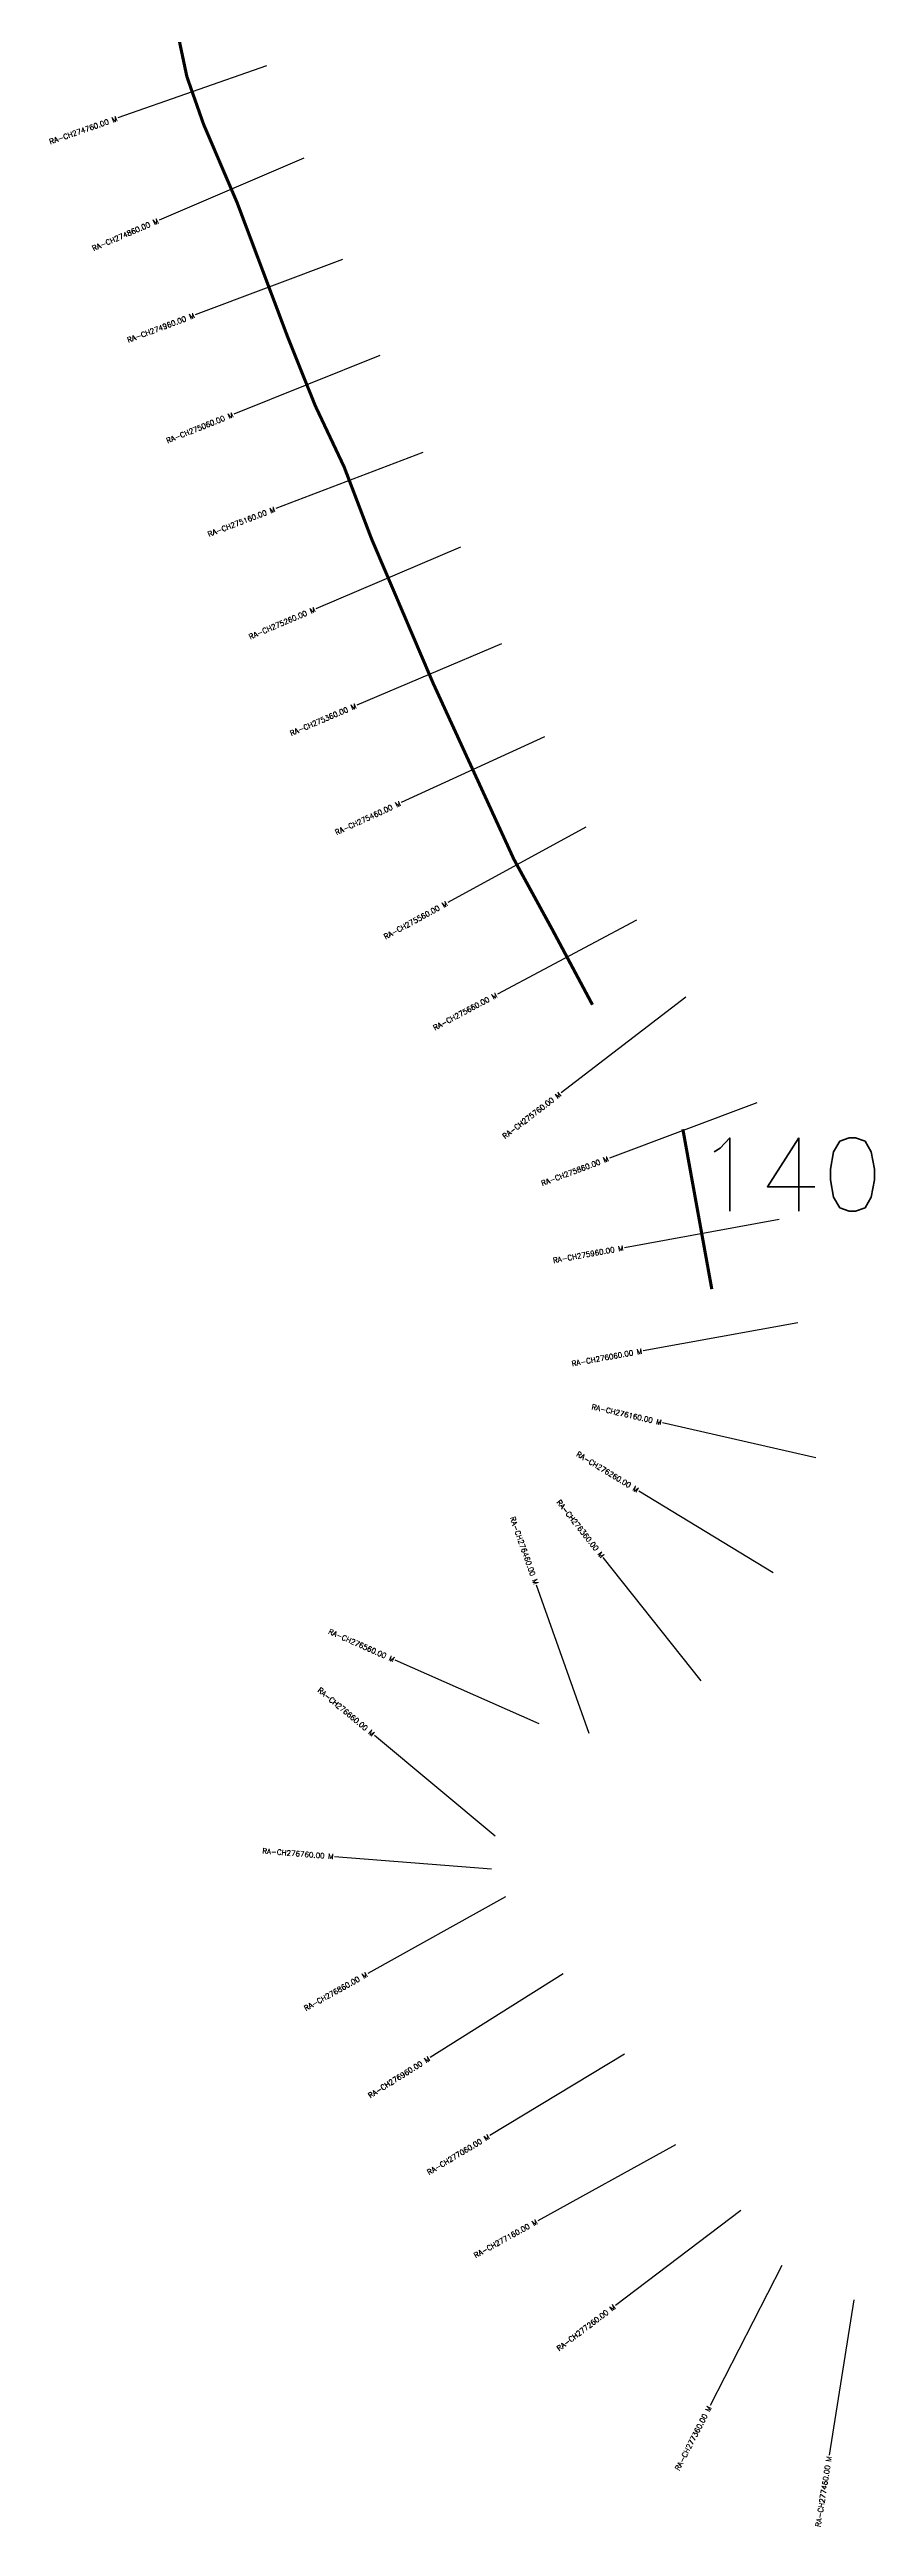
# Model space of a CAD drawing. Header units: metres. Extents: x 281582 to 287357, y 2025748 to 2031196.
# Drawn here: x 283620 to 284407, y 2025748 to 2028110 of the extents above; entities that cross this region are included whole.
import ezdxf
from ezdxf.enums import TextEntityAlignment as Align

# ---------------------------------------------------------------- set-up
doc = ezdxf.new("R2010")
doc.units = ezdxf.units.M
for name, color, linetype in [('CS', 134, 'Continuous'), ('CSMark', 6, 'Continuous'), ('NATURALLY PROTECTED', 3, 'Continuous')]:
    doc.layers.add(name, color=color, linetype=linetype)
doc.styles.get("Standard").update_dxf_attribs({"font": 'simplex.shx'})

msp = doc.modelspace()

# ---------------------------------------------------------------- linework, layer by layer
at = {"layer": 'CS'}
for p, q in [((283826.9, 2028094.3), (283685.3, 2028044.7)), ((283862.4, 2028006.3), (283724.5, 2027947.2)), ((283899.4, 2027909.8), (283759, 2027857)), ((283935, 2027818.1), (283795.8, 2027762.3)), ((283976, 2027725.5), (283835.9, 2027672.1)), ((284012, 2027635.3), (283874, 2027576.6)), ((284051.2, 2027543.3), (283913.2, 2027484.6)), ((284091.9, 2027454.3), (283955.5, 2027391.7)), ((284131.6, 2027368.2), (284000, 2027296.3)), ((284179.7, 2027279.7), (284047.3, 2027209.1)), ((284226.8, 2027206.2), (284107.8, 2027114.8)), ((284294.4, 2027105.4), (284154, 2027052.7)), ((284315.8, 2026994), (284168.2, 2026967.2)), ((284333.7, 2026895.6), (284186.1, 2026868.8)), ((284350.8, 2026766.7), (284204.5, 2026800.2)), ((284310.2, 2026657), (284182.1, 2026735.1)), ((284241.3, 2026554.1), (284148.1, 2026671.6)), ((284134.6, 2026504), (284084.4, 2026645.3)), ((284086.9, 2026513.1), (283949.6, 2026573.7)), ((284045.1, 2026405.9), (283929.9, 2026502)), ((284041.4, 2026374.4), (283891.9, 2026386.4)), ((284054.7, 2026348.1), (283923.7, 2026275)), ((284110, 2026274.8), (283983.1, 2026194.8)), ((284168.4, 2026198), (284040, 2026120.5)), ((284217.1, 2026111.5), (284085.8, 2026039)), ((284279.3, 2026049), (284159.7, 2025958.4)), ((284318.5, 2025996.4), (284250, 2025863)), ((284387.1, 2025963.6), (284363.6, 2025815.5))]:
    msp.add_line(p, q, dxfattribs=at)
at = {"layer": 'NATURALLY PROTECTED', "const_width": 3, "flags": 128}
for points in [[(283737.8, 2028146.4), (283751, 2028084.1), (283766.9, 2028038.7), (283799, 2027963.7), (283847.2, 2027835.6), (283873.4, 2027770.3), (283901, 2027711.8), (283927.1, 2027643.3), (283985.6, 2027506.1), (284062.8, 2027337.8), (284100, 2027269.7), (284137.8, 2027198.9)], [(284224, 2027080.2), (284251.6, 2026927.7)]]:
    msp.add_lwpolyline(points, dxfattribs=at)

# ---------------------------------------------------------------- texts
at = {"insert": (284235.7, 2027072), "char_height": 70, "attachment_point": 1}
msp.add_mtext_dynamic_manual_height_columns('140', width=95.172, gutter_width=1, heights=[0], dxfattribs=at)
at = {"layer": 'CSMark'}
for s, rotation, p in [('RA-CH274760.00 M', 19.3079, (283684.4, 2028044.3)), ('RA-CH274860.00 M', 23.2085, (283723.6, 2027946.8)), ('RA-CH274960.00 M', 20.6174, (283758.1, 2027856.6)), ('RA-CH275060.00 M', 21.8534, (283794.9, 2027761.9)), ('RA-CH275160.00 M', 20.8784, (283834.9, 2027671.7)), ('RA-CH275260.00 M', 23.0655, (283873.1, 2027576.2)), ('RA-CH275360.00 M', 23.0655, (283912.3, 2027484.2)), ('RA-CH275460.00 M', 24.6522, (283954.6, 2027391.3)), ('RA-CH275560.00 M', 28.6472, (283999.1, 2027295.9)), ('RA-CH275660.00 M', 28.1009, (284046.5, 2027208.6)), ('RA-CH275760.00 M', 37.536, (284107, 2027114.2)), ('RA-CH275860.00 M', 20.5789, (284153, 2027052.3)), ('RA-CH275960.00 M', 10.2895, (284167.3, 2026967.1)), ('RA-CH276060.00 M', 10.2895, (284185.1, 2026868.7)), ('RA-CH276160.00 M', 347.1107, (284203.6, 2026800.4)), ('RA-CH276260.00 M', 328.6428, (284181.2, 2026735.6)), ('RA-CH276360.00 M', 308.384, (284147.5, 2026672.4)), ('RA-CH276460.00 M', 289.5481, (284084.1, 2026646.3)), ('RA-CH276560.00 M', 336.1881, (283948.7, 2026574.1)), ('RA-CH276660.00 M', 320.1769, (283929.1, 2026502.6)), ('RA-CH276760.00 M', 355.4023, (283890.9, 2026386.5)), ('RA-CH276860.00 M', 29.1839, (283922.8, 2026274.5)), ('RA-CH276960.00 M', 32.2411, (283982.2, 2026194.3)), ('RA-CH277060.00 M', 31.0986, (284039.1, 2026120)), ('RA-CH277160.00 M', 28.8886, (284084.9, 2026038.6)), ('RA-CH277260.00 M', 37.1513, (284158.9, 2025957.8)), ('RA-CH277360.00 M', 62.8099, (284249.5, 2025862.1)), ('RA-CH277460.00 M', 81.0144, (284363.5, 2025814.5))]:
    msp.add_text(s, height=5, rotation=rotation, dxfattribs=at).set_placement(p, align=Align.MIDDLE_RIGHT)

doc.saveas('drawing.dxf')
